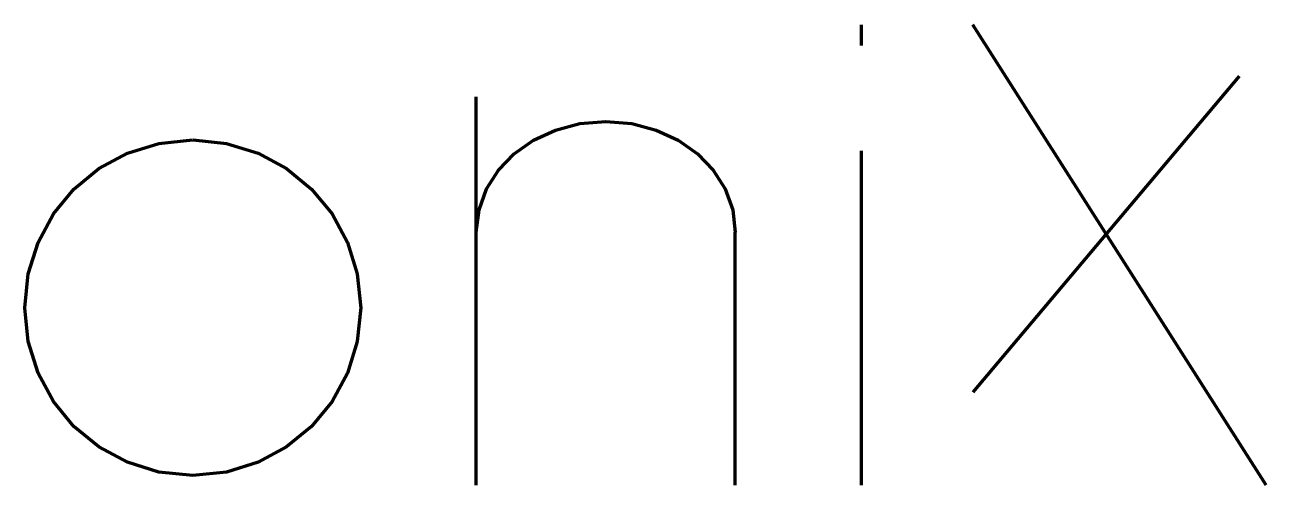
# Model space of a CAD drawing. Extents: x 224 to 347, y -426 to -381.
import ezdxf

# ---------------------------------------------------------------- set-up
doc = ezdxf.new("R2010")
doc.units = 0
doc.header["$MEASUREMENT"] = 0
doc.layers.add('Layer 1', color=7, linetype='Continuous')

# ---------------------------------------------------------------- blocks, each defined once
blk = doc.blocks.new('block 3')
at = {"layer": 'Layer 1', "color": 7, "lineweight": 211, "true_color": 0xffffff}
blk.add_lwpolyline([(268.76, -401.21), (269.03, -399), (269.77, -396.93), (270.95, -395.07), (272.52, -393.44), (274.42, -392.1), (276.6, -391.09), (279, -390.45), (281.59, -390.23), (284.17, -390.45), (286.58, -391.09), (288.76, -392.1), (290.66, -393.44), (292.22, -395.07), (293.41, -396.93), (294.15, -399), (294.41, -401.21)], dxfattribs=at)
blk = doc.blocks.new('block 2')
at = {"layer": 'Layer 1', "color": 7, "lineweight": 211, "true_color": 0xffffff}
blk.add_lwpolyline([(268.76, -408.7), (268.76, -387.79)], dxfattribs=at)
at = {"layer": 'Layer 1'}
blk.add_blockref('block 3', (0, 0), dxfattribs=at)

msp = doc.modelspace()

# ---------------------------------------------------------------- linework, layer by layer
at = {"layer": 'Layer 1', "color": 7, "lineweight": 211, "true_color": 0xffffff}
for points in [[(306.9, -382.7), (306.9, -380.65)], [(346.99, -426.3), (317.94, -380.65)], [(344.33, -385.74), (317.94, -417.09)], [(224.04, -408.7), (224.38, -405.35), (225.35, -402.23), (226.88, -399.4), (228.91, -396.94), (231.38, -394.91), (234.2, -393.38), (237.32, -392.41), (240.68, -392.07)], [(240.68, -392.07), (244.03, -392.41), (247.15, -393.38), (249.97, -394.91), (252.44, -396.94), (254.47, -399.4), (256, -402.23), (256.97, -405.35), (257.31, -408.7)], [(306.9, -408.7), (306.9, -393.15)], [(294.41, -426.3), (294.41, -401.21)], [(240.68, -425.34), (237.32, -425), (234.2, -424.03), (231.38, -422.5), (228.91, -420.47), (226.88, -418), (225.35, -415.18), (224.38, -412.06), (224.04, -408.7)], [(257.31, -408.7), (256.97, -412.06), (256, -415.18), (254.47, -418), (252.44, -420.47), (249.97, -422.5), (247.15, -424.03), (244.03, -425), (240.68, -425.34)], [(268.76, -426.3), (268.76, -408.7)], [(306.9, -426.3), (306.9, -408.7)]]:
    msp.add_lwpolyline(points, dxfattribs=at)

# ---------------------------------------------------------------- block references
at = {"layer": 'Layer 1'}
msp.add_blockref('block 2', (0, 0), dxfattribs=at)

doc.saveas('drawing.dxf')
